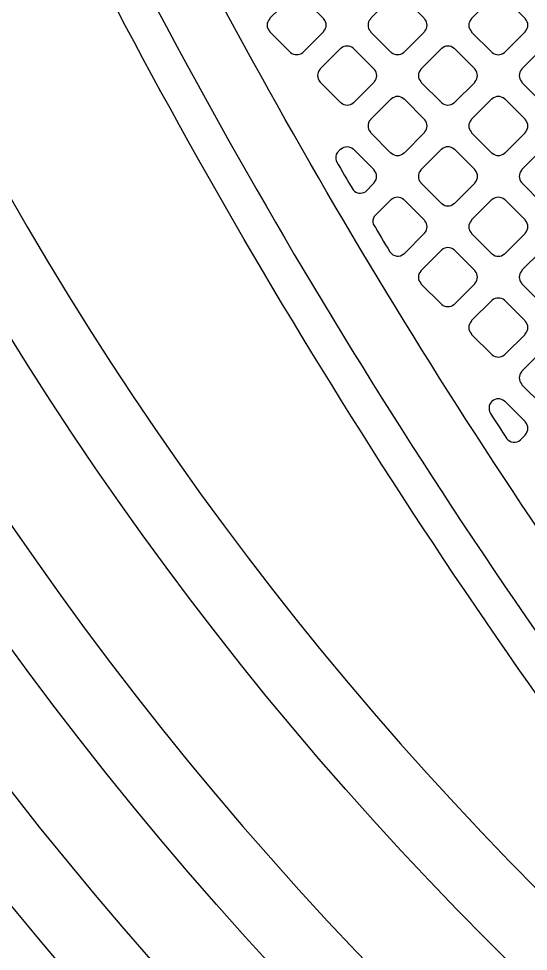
# Model space of a CAD drawing. Extents: x 0 to 248, y 0 to 175.
# Drawn here: x 88.775 to 89.865, y 144.467 to 146.461 of the extents above; entities that cross this region are included whole.
import ezdxf

# ---------------------------------------------------------------- set-up
doc = ezdxf.new("R2010")
doc.units = 0
doc.layers.add('gbr-dxf', color=7, linetype='Continuous')

msp = doc.modelspace()

# ---------------------------------------------------------------- linework, layer by layer
at = {"layer": 'gbr-dxf', "linetype": 'Continuous'}
for points in [[(92.4568, 139.2832, 0.121503), (90.8736, 141.9041, -0.008636), (90.872, 141.9058), (89.1955, 143.582, -0.008712), (89.1938, 143.5837, -0.198755), (86.6473, 149.73, -0.011889)], [(86.7997, 149.7335, 0.198929), (89.3032, 143.6898, -0.008685), (89.3049, 143.6882), (90.9814, 142.0119, -0.008773), (90.983, 142.0102, -0.121503), (92.603, 139.3263, -0.017805)], [(87.1457, 149.509, 0.198897), (89.3868, 144.098, -0.008509), (89.3884, 144.0964), (91.2273, 142.2575, -0.008751), (91.2289, 142.2558, -0.121762), (92.9373, 139.4227, -0.017203)], [(93.1142, 139.4709, 0.122078), (91.3569, 142.3872, -0.008495), (91.3554, 142.3888), (89.5165, 144.2277, -0.008901), (89.5148, 144.2294, -0.198823), (87.3288, 149.5094, -0.007746)], [(87.4812, 149.5075, 0.198838), (89.6243, 144.3355, -0.008522), (89.6258, 144.3339), (91.4647, 142.495, -0.008926), (91.4664, 142.4932, -0.121858), (93.2587, 139.5196, -0.022069)], [(93.47, 139.5743, 0.12221), (91.6203, 142.6472, -0.008815), (91.6186, 142.6488), (89.7781, 144.4893, -0.01398), (89.7753, 144.4922, -0.198689), (87.6987, 149.5077, -0.007704)], [(87.8511, 149.5097, 0.198911), (89.8859, 144.5971, -0.013711), (89.8887, 144.5942), (91.7247, 142.7582, -0.008541), (91.7264, 142.7566, -0.122231), (93.6151, 139.6209, -0.016533)], [(92.791, 139.3798, 0.121763), (91.1195, 142.1497, -0.008691), (91.1179, 142.1514), (89.279, 143.9902, -0.008915), (89.2774, 143.9919, -0.198702), (86.9933, 149.5055, -0.011933)], [(94.0783, 137.5351, 0.196009), (91.9132, 142.846, -0.019381), (91.9113, 142.8481), (90.1557, 144.6432, -0.042234), (90.1514, 144.648, -0.048731), (88.8015, 146.8421, -0.077425), (88.7976, 146.8531, -0.046914), (88.707, 147.8136, -0.010897), (88.707, 147.815), (88.707, 147.8155, -0.016733), (88.7071, 147.8178), (88.7071, 149.4567, -0.014135)], [(88.7833, 149.4587), (88.7833, 147.8155, -0.014012), (88.7832, 147.8136, 0.046654), (88.8715, 146.8724, 0.048616), (90.2105, 144.6961), (91.9677, 142.8993, -0.019718), (91.9697, 142.8972, -0.195845), (94.1545, 137.5371, -0.014149)], [(86.6478, 148.0695, 0.07327), (87.4091, 145.8289, -0.0085), (87.4101, 145.8269), (87.5696, 145.516, -0.007866), (87.5705, 145.5142, 0.077048), (89.1565, 143.3449, -0.013913), (89.1595, 143.3421), (90.7355, 141.766, -0.008796)], [(91.6475, 143.4091), (90.3093, 144.7772, -0.045648), (90.3062, 144.7806, -0.04393), (89.0908, 146.7186, -0.049617)], [(90.6261, 141.6599), (89.0545, 143.2315, -0.013659), (89.0516, 143.2343, -0.077228), (87.4341, 145.4462, -0.009209), (87.433, 145.4484), (87.2735, 145.7594, -0.008596)]]:
    msp.add_lwpolyline(points, format="xyb", dxfattribs=at)
for points in [[(89.3111, 146.4342, -0.087784), (89.312, 146.4327), (89.3547, 146.39, -0.100151), (89.3564, 146.389, 0.37981), (89.3824, 146.389, -0.095956), (89.384, 146.39), (89.4266, 146.4326, -0.096332), (89.4276, 146.4342, 0.37981), (89.4276, 146.4602, -0.087784), (89.4267, 146.4617), (89.3839, 146.5045, -0.092233), (89.3823, 146.5054, 0.379731), (89.3563, 146.5054, -0.096458), (89.3547, 146.5044), (89.312, 146.4618, -0.096627), (89.3111, 146.4601, 0.379731)], [(89.5268, 146.4342, -0.108195), (89.5278, 146.4324), (89.5702, 146.39, -0.104691), (89.572, 146.389, 0.37981), (89.598, 146.389, -0.096625), (89.5996, 146.3899), (89.6421, 146.4324, -0.096111), (89.6431, 146.4341, 0.37981), (89.6431, 146.46, -0.100399), (89.6421, 146.4618), (89.5996, 146.5042, -0.104691), (89.5978, 146.5053, 0.379731), (89.5718, 146.5053, -0.096723), (89.5702, 146.5043), (89.5278, 146.4619, -0.096857), (89.5268, 146.4602, 0.379731)], [(89.7422, 146.4341, -0.092162), (89.7432, 146.4325), (89.7859, 146.3898, -0.087645), (89.7874, 146.3889, 0.379201), (89.8133, 146.3889, -0.096625), (89.815, 146.3899), (89.8577, 146.4326, -0.096111), (89.8587, 146.4342, 0.379451), (89.8587, 146.4602, -0.087916), (89.8578, 146.4617), (89.815, 146.5044, -0.092187), (89.8135, 146.5054, 0.379249), (89.7875, 146.5053, -0.096458), (89.7859, 146.5043), (89.7432, 146.4617, -0.096627), (89.7422, 146.46, 0.3795)], [(89.4189, 146.3263, -0.087784), (89.4198, 146.3249), (89.4625, 146.2822, -0.100151), (89.4642, 146.2812, 0.37981), (89.4902, 146.2812, -0.095956), (89.4918, 146.2821), (89.5344, 146.3248, -0.096332), (89.5354, 146.3264, 0.37981), (89.5354, 146.3524, -0.087784), (89.5345, 146.3538), (89.4917, 146.3967, -0.092233), (89.4901, 146.3976, 0.379731), (89.4642, 146.3976, -0.096458), (89.4625, 146.3966), (89.4199, 146.354, -0.096627), (89.4189, 146.3523, 0.379731)], [(89.6345, 146.3523, 0.37947), (89.6345, 146.3264, -0.100399), (89.6356, 146.3246), (89.678, 146.2822, -0.096627), (89.6797, 146.2812, 0.37981), (89.7056, 146.2812, -0.096625), (89.7073, 146.2822), (89.7499, 146.3248, -0.096111), (89.7508, 146.3264, 0.379308), (89.7509, 146.3524, -0.092315), (89.7499, 146.3539), (89.7073, 146.3965, -0.096527), (89.7057, 146.3975, 0.379), (89.6797, 146.3975, -0.095968), (89.6781, 146.3966), (89.6355, 146.354, -0.096527)], [(89.8499, 146.3264, -0.096117), (89.8509, 146.3248), (89.8937, 146.282, -0.091578), (89.8952, 146.2811, 0.379201), (89.9212, 146.2811, -0.096625), (89.9228, 146.2821), (89.9654, 146.3247, -0.096111), (89.9664, 146.3263, 0.379451), (89.9664, 146.3523, -0.100588), (89.9654, 146.354), (89.9227, 146.3968, -0.087648), (89.9212, 146.3977, 0.379249), (89.8953, 146.3977, -0.096458), (89.8936, 146.3967), (89.8509, 146.354, -0.096627), (89.85, 146.3524, 0.3795)], [(89.5268, 146.2186, -0.10047), (89.5278, 146.2169), (89.5702, 146.1744, -0.096111), (89.5719, 146.1734, 0.37981), (89.5979, 146.1734, -0.095956), (89.5995, 146.1744), (89.6421, 146.217, -0.096332), (89.6431, 146.2187, 0.37981), (89.6431, 146.2446, -0.092348), (89.6421, 146.2462), (89.5996, 146.2888, -0.096111), (89.5979, 146.2898, 0.379731), (89.572, 146.2898, -0.096458), (89.5703, 146.2888), (89.5278, 146.2462, -0.096627), (89.5268, 146.2446, 0.379731)], [(89.7422, 146.2187, -0.100076), (89.7432, 146.217), (89.7859, 146.1743, -0.096328), (89.7875, 146.1734, 0.379422), (89.8135, 146.1734, -0.096625), (89.8151, 146.1744), (89.8577, 146.217, -0.096111), (89.8587, 146.2186, 0.379308), (89.8587, 146.2445, -0.092315), (89.8577, 146.2461), (89.815, 146.2888, -0.096527), (89.8134, 146.2898, 0.37947), (89.7874, 146.2898, -0.096458), (89.7858, 146.2888), (89.7432, 146.2463, -0.096627), (89.7422, 146.2446, 0.379357)], [(89.4538, 146.1572, 0.001426), (89.4901, 146.0947, 0.363831), (89.5162, 146.0911), (89.5343, 146.1092, -0.095796), (89.5353, 146.1109, 0.379249), (89.5353, 146.1368, -0.10047), (89.5343, 146.1385), (89.4919, 146.1809, -0.10399), (89.4901, 146.1819, 0.379471), (89.4642, 146.182, -0.09601), (89.4625, 146.181), (89.4558, 146.1743, 0.218633)], [(89.6344, 146.1109, -0.092052), (89.6353, 146.1093), (89.6782, 146.0665, -0.087865), (89.6797, 146.0655, 0.378952), (89.7056, 146.0655, -0.09601), (89.7072, 146.0665), (89.75, 146.1093, -0.096328), (89.751, 146.1109, 0.379422), (89.751, 146.1369, -0.083317), (89.7501, 146.1383), (89.7072, 146.1812, -0.088202), (89.7057, 146.1821, 0.379731), (89.6797, 146.1821, -0.096458), (89.6781, 146.1811), (89.6354, 146.1385, -0.096627), (89.6344, 146.1368, 0.379357)], [(89.8501, 146.1368, 0.379249), (89.8501, 146.1109, -0.104293), (89.8511, 146.1091), (89.8935, 146.0667, -0.100824), (89.8952, 146.0657, 0.37981), (89.9212, 146.0657, -0.096625), (89.9228, 146.0667), (89.9653, 146.1092, -0.096111), (89.9663, 146.1108, 0.379308), (89.9663, 146.1368, -0.104256), (89.9653, 146.1386), (89.9228, 146.1811, -0.092456), (89.9212, 146.182, 0.379112), (89.8953, 146.182, -0.096259), (89.8936, 146.181), (89.851, 146.1385, -0.096539)], [(89.5332, 146.0215, 0.001354), (89.5683, 145.9627, -0.066031), (89.5692, 145.9618, 0.450405), (89.5986, 145.9582, -0.061564), (89.5996, 145.9589), (89.6421, 146.0014, -0.096111), (89.6431, 146.003, 0.379451), (89.6431, 146.029, -0.104473), (89.6421, 146.0308), (89.5994, 146.0734, -0.092187), (89.5979, 146.0743, 0.379249), (89.5719, 146.0743, -0.096458), (89.5703, 146.0733), (89.5352, 146.0382, 0.213503)], [(89.7422, 146.003, -0.092348), (89.7432, 146.0015), (89.7859, 145.9588, -0.088202), (89.7874, 145.9579, 0.37981), (89.8133, 145.9579, -0.095956), (89.815, 145.9588), (89.8577, 146.0016, -0.096332), (89.8587, 146.0032, 0.37981), (89.8587, 146.0292, -0.083317), (89.8578, 146.0306), (89.815, 146.0734, -0.088202), (89.8135, 146.0743, 0.379731), (89.7875, 146.0743, -0.096458), (89.7859, 146.0733), (89.7432, 146.0306, -0.096627), (89.7422, 146.029, 0.379731)], [(89.6345, 145.9213, 0.379249), (89.6345, 145.8953, -0.10047), (89.6355, 145.8936), (89.678, 145.8511, -0.096332), (89.6797, 145.8502, 0.379451), (89.7056, 145.8502, -0.096117), (89.7073, 145.8511), (89.7499, 145.8938, -0.095895), (89.7509, 145.8954, 0.379201), (89.7508, 145.9214, -0.092348), (89.7499, 145.9229), (89.7073, 145.9655, -0.096111), (89.7057, 145.9665, 0.3795), (89.6797, 145.9665, -0.096475), (89.6781, 145.9655), (89.6355, 145.9229, -0.096195)], [(89.8499, 145.8954, -0.095862), (89.8509, 145.8937), (89.8935, 145.8511, -0.091916), (89.8951, 145.8502, 0.378952), (89.921, 145.8502, -0.095866), (89.9227, 145.8511), (89.9653, 145.8938, -0.096227), (89.9663, 145.8955, 0.379422), (89.9663, 145.9214, -0.096608), (89.9653, 145.9231), (89.9226, 145.9657, -0.083651), (89.9212, 145.9666, 0.379731), (89.8953, 145.9666, -0.096458), (89.8936, 145.9656), (89.8509, 145.923, -0.096627), (89.85, 145.9213, 0.379357)], [(89.7423, 145.7877, -0.104473), (89.7433, 145.7859), (89.7857, 145.7435, -0.100073), (89.7874, 145.7425, 0.378747), (89.8133, 145.7425, -0.09601), (89.815, 145.7434), (89.8575, 145.786, -0.096227), (89.8585, 145.7876, 0.379422), (89.8585, 145.8136, -0.10451), (89.8574, 145.8154), (89.815, 145.8578, -0.092233), (89.8134, 145.8588, 0.379731), (89.7874, 145.8588, -0.096458), (89.7858, 145.8578), (89.7432, 145.8153, -0.096857), (89.7423, 145.8136, 0.3795)], [(89.85, 145.68, -0.104392), (89.851, 145.6782), (89.8935, 145.6357, -0.100151), (89.8952, 145.6347, 0.379308), (89.9211, 145.6347, -0.09601), (89.9228, 145.6356), (89.9653, 145.6782, -0.096227), (89.9663, 145.6798, 0.378952), (89.9663, 145.7057, -0.103956), (89.9653, 145.7075), (89.9226, 145.7502, -0.092456), (89.9211, 145.7511, 0.37947), (89.8951, 145.7511, -0.096458), (89.8935, 145.7501), (89.8509, 145.7076, -0.096627), (89.85, 145.7059, 0.379731)], [(89.7832, 145.6184, -0.132338), (89.7837, 145.6165, 0.001243), (89.8177, 145.564, -0.032633), (89.8182, 145.5635, 0.439666), (89.8476, 145.5604), (89.8477, 145.5605), (89.8576, 145.5705, -0.096128), (89.8586, 145.5721, 0.379595), (89.8586, 145.5981, -0.092348), (89.8577, 145.5997), (89.815, 145.6424, -0.096111), (89.8133, 145.6433, 0.37962), (89.7874, 145.6433, -0.06335), (89.7863, 145.6426, -0.079432), (89.7857, 145.6417, 0.332348)]]:
    msp.add_lwpolyline(points, format="xyb", close=True, dxfattribs=at)

doc.saveas('drawing.dxf')
